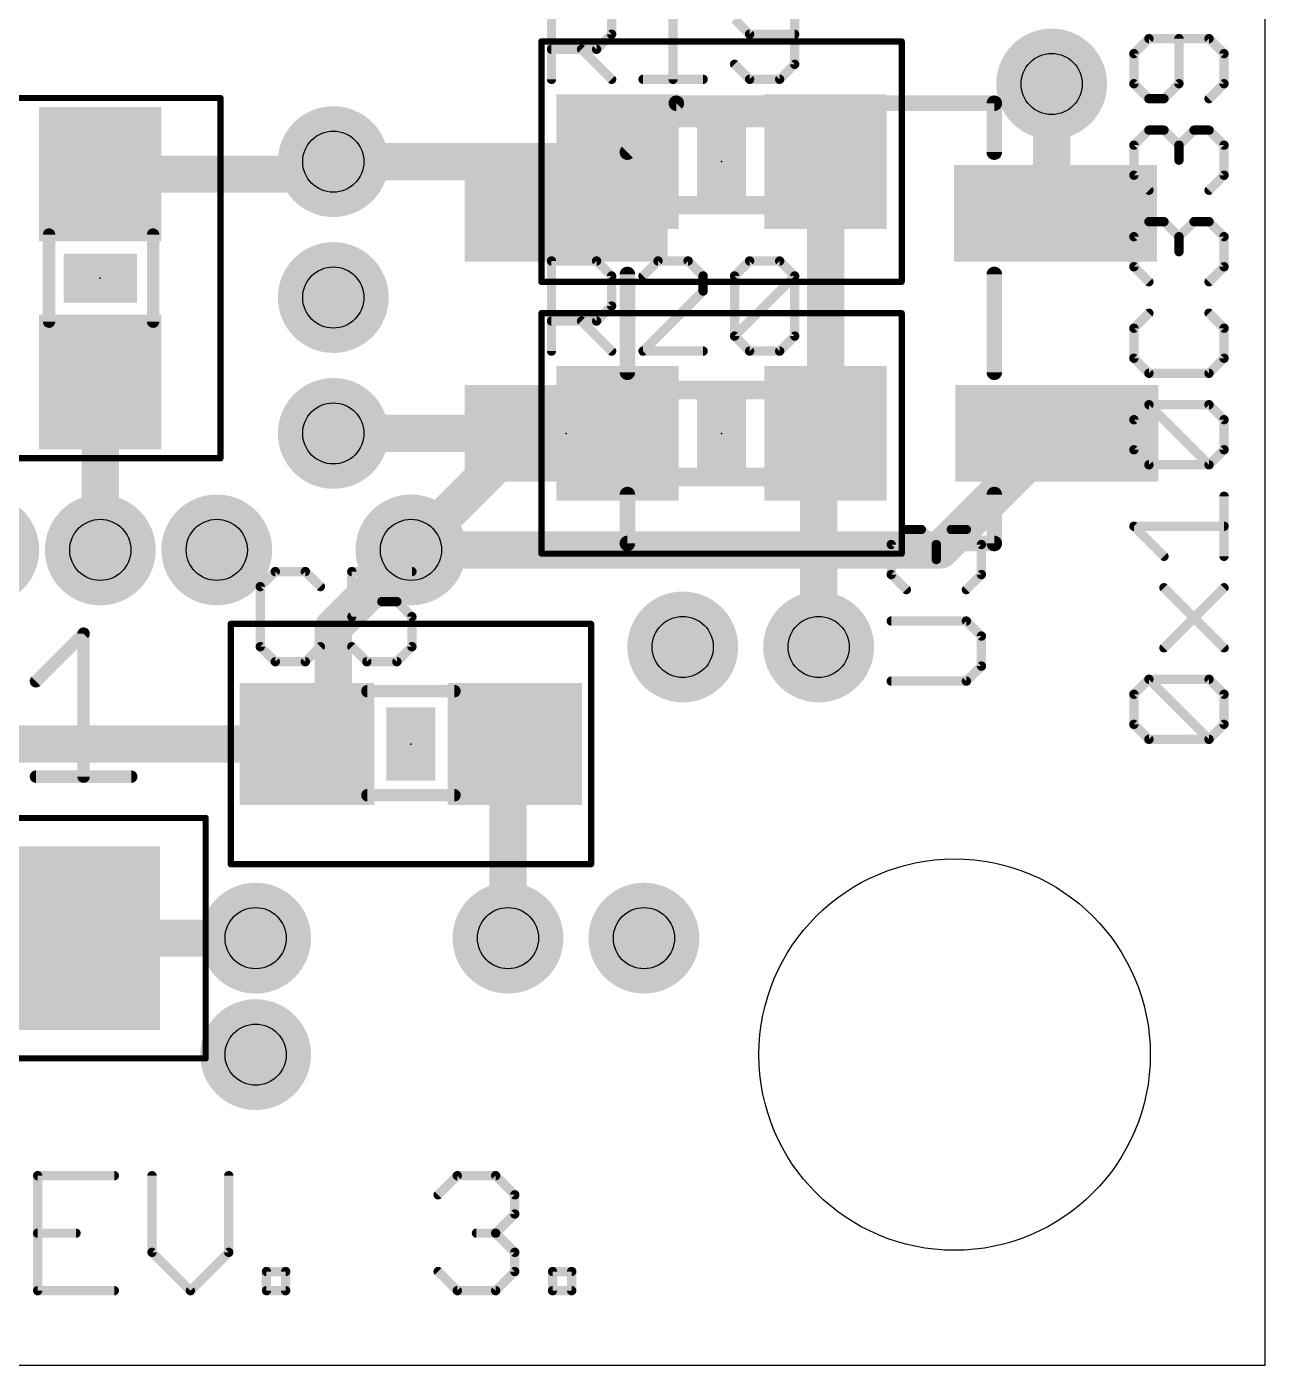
# Model space of a CAD drawing. Extents: x 0 to 1.31, y 0 to 0.85.
# Drawn here: x 0.9138 to 1.3125, y 0 to 0.4309 of the extents above; entities that cross this region are included whole.
import ezdxf

# ---------------------------------------------------------------- set-up
doc = ezdxf.new("R2010")
doc.units = 0
for name, color, linetype in [('1', 22, 'CONTINUOUS'), ('16', 175, 'CONTINUOUS'), ('18', 82, 'CONTINUOUS'), ('20', 7, 'CONTINUOUS'), ('21', 253, 'CONTINUOUS'), ('22', 253, 'CONTINUOUS'), ('23', 7, 'CONTINUOUS'), ('24', 7, 'CONTINUOUS'), ('25', 253, 'CONTINUOUS'), ('31', 253, 'CONTINUOUS'), ('32', 253, 'CONTINUOUS'), ('35', 253, 'CONTINUOUS'), ('39', 22, 'CONTINUOUS'), ('44', 253, 'CONTINUOUS'), ('51', 253, 'CONTINUOUS')]:
    doc.layers.add(name, color=color, linetype=linetype)

# ---------------------------------------------------------------- blocks, each defined once
blk = doc.blocks.new('RECT')
blk.add_solid([(-0.5, -0.5), (0.5, -0.5), (-0.5, 0.5), (0.5, 0.5)])
blk = doc.blocks.new('ROUNDV')
at = {"const_width": 0.5}
blk.add_lwpolyline([(0, -0.25, 1), (0, 0.25, 1), (0, -0.25)], format="xyb", dxfattribs=at)

msp = doc.modelspace()

# ---------------------------------------------------------------- linework, layer by layer
at = {"layer": '1', "const_width": 0.012}
for points in [[(1.0125, 0.3875), (1.008465, 0.383465)], [(1.104035, 0.3875), (1.0125, 0.3875)], [(1.170965, 0.3), (1.170965, 0.3875)], [(1.008465, 0.383465), (0.9375, 0.383465)], [(0.9375, 0.316535), (0.9375, 0.2625)], [(1.075, 0.3), (1.0375, 0.2625)], [(1.104035, 0.3), (1.075, 0.3)], [(1.170965, 0.3), (1.16875, 0.297785)], [(1.16875, 0.297785), (1.16875, 0.23125)], [(1.0125, 0.2375), (1.0375, 0.2625)], [(1.0125, 0.208465), (1.0125, 0.2375)], [(1.004035, 0.2), (1.0125, 0.208465)], [(1.004035, 0.2), (0.6, 0.2)], [(1.070965, 0.2), (1.06875, 0.197785)], [(1.06875, 0.197785), (1.06875, 0.1375)], [(0.931152, 0.1375), (0.9875, 0.1375)]]:
    msp.add_lwpolyline(points, dxfattribs=at)
at = {"layer": '1', "const_width": 0.006}
for points in [[(1.0125, 0.3905, 1), (1.0125, 0.3845)], [(1.014621, 0.385379, 1), (1.010379, 0.389621)], [(1.104035, 0.3845, 1), (1.104035, 0.3905)], [(1.173965, 0.3875, 1), (1.167965, 0.3875)], [(0.9375, 0.386465, 1), (0.9375, 0.380465)], [(1.006343, 0.385586, 1), (1.010586, 0.381343)], [(1.008465, 0.380465, 1), (1.008465, 0.386465)], [(0.9405, 0.316535, 1), (0.9345, 0.316535)], [(1.075, 0.303, 1), (1.075, 0.297)], [(1.077121, 0.297879, 1), (1.072879, 0.302121)], [(1.104035, 0.297, 1), (1.104035, 0.303)], [(1.173086, 0.297879, 1), (1.168843, 0.302121)], [(1.17175, 0.297785, 1), (1.16575, 0.297785)], [(1.166629, 0.299907, 1), (1.170871, 0.295664)], [(1.167965, 0.3, 1), (1.173965, 0.3)], [(1.035379, 0.264621, 1), (1.039621, 0.260379)], [(1.039621, 0.260379, 1), (1.035379, 0.264621)], [(0.9345, 0.2625, 1), (0.9405, 0.2625)], [(1.0155, 0.2375, 1), (1.0095, 0.2375)], [(1.010379, 0.239621, 1), (1.014621, 0.235379)], [(1.16575, 0.23125, 1), (1.17175, 0.23125)], [(1.0095, 0.208465, 1), (1.0155, 0.208465)], [(1.014621, 0.206343, 1), (1.010379, 0.210586)], [(1.001914, 0.202121, 1), (1.006157, 0.197879)], [(1.004035, 0.197, 1), (1.004035, 0.203)], [(1.07175, 0.197785, 1), (1.06575, 0.197785)], [(1.066629, 0.199907, 1), (1.070871, 0.195664)], [(1.073086, 0.197879, 1), (1.068843, 0.202121)], [(0.931152, 0.1405, 1), (0.931152, 0.1345)], [(0.9875, 0.1345, 1), (0.9875, 0.1405)], [(1.06575, 0.1375, 1), (1.07175, 0.1375)]]:
    msp.add_lwpolyline(points, format="xyb", dxfattribs=at)
at = {"layer": '16', "const_width": 0.012}
for points in [[(1.24375, 0.372096), (1.24375, 0.4125)], [(1.070866, 0.3875), (1.0125, 0.3875)], [(1.0875, 0.370866), (1.070866, 0.3875)], [(1.24498, 0.370866), (1.24375, 0.372096)], [(1.0875, 0.3), (1.0125, 0.3)], [(1.245374, 0.3), (1.207874, 0.2625)], [(1.207874, 0.2625), (1.0375, 0.2625)]]:
    msp.add_lwpolyline(points, dxfattribs=at)
at = {"layer": '16', "const_width": 0.006}
for points in [[(1.24675, 0.4125, 1), (1.24075, 0.4125)], [(1.0125, 0.3905, 1), (1.0125, 0.3845)], [(1.072987, 0.389621, 1), (1.068745, 0.385379)], [(1.070866, 0.3845, 1), (1.070866, 0.3905)], [(1.085379, 0.368745, 1), (1.089621, 0.372987)], [(1.245871, 0.374218, 1), (1.241629, 0.369975)], [(1.24075, 0.372096, 1), (1.24675, 0.372096)], [(1.242859, 0.368745, 1), (1.247102, 0.372987)], [(1.0125, 0.303, 1), (1.0125, 0.297)], [(1.0875, 0.297, 1), (1.0875, 0.303)], [(1.247495, 0.297879, 1), (1.243253, 0.302121)], [(1.0375, 0.2655, 1), (1.0375, 0.2595)], [(1.205753, 0.264621, 1), (1.209995, 0.260379)], [(1.207874, 0.2595, 1), (1.207874, 0.2655)]]:
    msp.add_lwpolyline(points, format="xyb", dxfattribs=at)
at = {"layer": '20'}
for p, q in [((1.3125, 0), (1.3125, 0.85)), ((0, 0), (1.3125, 0))]:
    msp.add_line(p, q, dxfattribs=at)
msp.add_circle((1.2125, 0.1), 0.062992, dxfattribs=at)
at = {"layer": '21', "const_width": 0.003}
for points in [[(1.275063, 0.427106), (1.270225, 0.422269)], [(1.294413, 0.427106), (1.275063, 0.427106)], [(1.284738, 0.412594), (1.284738, 0.427106)], [(1.29925, 0.422269), (1.294413, 0.427106)], [(1.270225, 0.422269), (1.270225, 0.412594)], [(1.29925, 0.412594), (1.29925, 0.422269)], [(1.270225, 0.412594), (1.275063, 0.407756)], [(1.2799, 0.407756), (1.284738, 0.412594)], [(1.294413, 0.407756), (1.29925, 0.412594)], [(1.275063, 0.407756), (1.2799, 0.407756)], [(1.270225, 0.392803), (1.275063, 0.397641)], [(1.275063, 0.397641), (1.2799, 0.397641)], [(1.2799, 0.397641), (1.284738, 0.392803)], [(1.284738, 0.392803), (1.289575, 0.397641)], [(1.289575, 0.397641), (1.294413, 0.397641)], [(1.294413, 0.397641), (1.29925, 0.392803)], [(1.270225, 0.383128), (1.270225, 0.392803)], [(1.284738, 0.392803), (1.284738, 0.387966)], [(1.29925, 0.392803), (1.29925, 0.383128)], [(1.275063, 0.378291), (1.270225, 0.383128)], [(1.29925, 0.383128), (1.294413, 0.378291)], [(1.270225, 0.363338), (1.275063, 0.368176)], [(1.275063, 0.368176), (1.2799, 0.368176)], [(1.2799, 0.368176), (1.284738, 0.363338)], [(1.284738, 0.363338), (1.289575, 0.368176)], [(1.289575, 0.368176), (1.294413, 0.368176)], [(1.294413, 0.368176), (1.29925, 0.363338)], [(1.270225, 0.353663), (1.270225, 0.363338)], [(1.284738, 0.363338), (1.284738, 0.358501)], [(1.29925, 0.363338), (1.29925, 0.353663)], [(1.275063, 0.348826), (1.270225, 0.353663)], [(1.29925, 0.353663), (1.294413, 0.348826)], [(1.275063, 0.338711), (1.270225, 0.333873)], [(1.29925, 0.333873), (1.294413, 0.338711)], [(1.270225, 0.333873), (1.270225, 0.324198)], [(1.29925, 0.324198), (1.29925, 0.333873)], [(1.270225, 0.324198), (1.275063, 0.319361)], [(1.294413, 0.319361), (1.29925, 0.324198)], [(1.275063, 0.319361), (1.294413, 0.319361)], [(1.270225, 0.304408), (1.275063, 0.309245)], [(1.275063, 0.309245), (1.294413, 0.309245)], [(1.294413, 0.289896), (1.275063, 0.309245)], [(1.294413, 0.309245), (1.29925, 0.304408)], [(1.270225, 0.294733), (1.270225, 0.304408)], [(1.29925, 0.304408), (1.29925, 0.294733)], [(1.275063, 0.289896), (1.270225, 0.294733)], [(1.29925, 0.294733), (1.294413, 0.289896)], [(1.294413, 0.289896), (1.275063, 0.289896)], [(1.29925, 0.26043), (1.29925, 0.27978)], [(1.2799, 0.26043), (1.270225, 0.270105)], [(1.270225, 0.270105), (1.29925, 0.270105)], [(1.2799, 0.230965), (1.29925, 0.250315)], [(1.29925, 0.230965), (1.2799, 0.250315)], [(1.270225, 0.216012), (1.275063, 0.22085)], [(1.275063, 0.22085), (1.294413, 0.22085)], [(1.294413, 0.2015), (1.275063, 0.22085)], [(1.294413, 0.22085), (1.29925, 0.216012)], [(1.270225, 0.206337), (1.270225, 0.216012)], [(1.29925, 0.216012), (1.29925, 0.206337)], [(1.275063, 0.2015), (1.270225, 0.206337)], [(1.29925, 0.206337), (1.294413, 0.2015)], [(1.294413, 0.2015), (1.275063, 0.2015)], [(0.94203, 0.061032), (0.917342, 0.061032)], [(0.917342, 0.061032), (0.917342, 0.024)], [(0.954174, 0.061032), (0.954174, 0.036344)], [(0.978861, 0.036344), (0.978861, 0.061032)], [(1.046252, 0.05486), (1.052424, 0.061032)], [(1.052424, 0.061032), (1.064768, 0.061032)], [(1.064768, 0.061032), (1.07094, 0.05486)], [(1.07094, 0.05486), (1.07094, 0.048688)], [(1.07094, 0.048688), (1.064768, 0.042516)], [(0.917342, 0.042516), (0.929686, 0.042516)], [(1.064768, 0.042516), (1.058596, 0.042516)], [(1.064768, 0.042516), (1.07094, 0.036344)], [(0.954174, 0.036344), (0.966517, 0.024)], [(0.966517, 0.024), (0.978861, 0.036344)], [(1.07094, 0.036344), (1.07094, 0.030172)], [(0.991005, 0.024), (0.991005, 0.030172)], [(0.991005, 0.030172), (0.997177, 0.030172)], [(0.997177, 0.030172), (0.997177, 0.024)], [(1.052424, 0.024), (1.046252, 0.030172)], [(1.07094, 0.030172), (1.064768, 0.024)], [(1.083084, 0.024), (1.083084, 0.030172)], [(1.083084, 0.030172), (1.089256, 0.030172)], [(1.089256, 0.030172), (1.089256, 0.024)], [(0.917342, 0.024), (0.94203, 0.024)], [(0.997177, 0.024), (0.991005, 0.024)], [(1.064768, 0.024), (1.052424, 0.024)], [(1.089256, 0.024), (1.083084, 0.024)]]:
    msp.add_lwpolyline(points, dxfattribs=at)
at = {"layer": '21', "const_width": 0.0015}
for points in [[(1.275063, 0.427856, 1), (1.275063, 0.426356)], [(1.275593, 0.426576, 1), (1.274532, 0.427636)], [(1.285488, 0.427106, 1), (1.283988, 0.427106)], [(1.294943, 0.427636, 1), (1.293882, 0.426576)], [(1.294413, 0.426356, 1), (1.294413, 0.427856)], [(1.270975, 0.422269, 1), (1.269475, 0.422269)], [(1.269695, 0.422799, 1), (1.270756, 0.421738)], [(1.3, 0.422269, 1), (1.2985, 0.422269)], [(1.29872, 0.421738, 1), (1.29978, 0.422799)], [(1.270756, 0.413124, 1), (1.269695, 0.412063)], [(1.285268, 0.412063, 1), (1.284207, 0.413124)], [(1.29978, 0.412063, 1), (1.29872, 0.413124)], [(1.269475, 0.412594, 1), (1.270975, 0.412594)], [(1.283988, 0.412594, 1), (1.285488, 0.412594)], [(1.2985, 0.412594, 1), (1.3, 0.412594)], [(1.275063, 0.408506, 1), (1.275063, 0.407006)], [(1.274532, 0.407226, 1), (1.275593, 0.408287)], [(1.27937, 0.408287, 1), (1.280431, 0.407226)], [(1.2799, 0.407006, 1), (1.2799, 0.408506)], [(1.293882, 0.408287, 1), (1.294943, 0.407226)], [(1.275063, 0.398391, 1), (1.275063, 0.396891)], [(1.275593, 0.397111, 1), (1.274532, 0.398171)], [(1.280431, 0.398171, 1), (1.27937, 0.397111)], [(1.2799, 0.396891, 1), (1.2799, 0.398391)], [(1.289575, 0.398391, 1), (1.289575, 0.396891)], [(1.290106, 0.397111, 1), (1.289045, 0.398171)], [(1.294943, 0.398171, 1), (1.293882, 0.397111)], [(1.294413, 0.396891, 1), (1.294413, 0.398391)], [(1.270975, 0.392803, 1), (1.269475, 0.392803)], [(1.269695, 0.393334, 1), (1.270756, 0.392273)], [(1.284207, 0.393334, 1), (1.285268, 0.392273)], [(1.285488, 0.392803, 1), (1.283988, 0.392803)], [(1.284207, 0.392273, 1), (1.285268, 0.393334)], [(1.3, 0.392803, 1), (1.2985, 0.392803)], [(1.29872, 0.392273, 1), (1.29978, 0.393334)], [(1.283988, 0.387966, 1), (1.285488, 0.387966)], [(1.270756, 0.383659, 1), (1.269695, 0.382598)], [(1.269475, 0.383128, 1), (1.270975, 0.383128)], [(1.2985, 0.383128, 1), (1.3, 0.383128)], [(1.29978, 0.382598, 1), (1.29872, 0.383659)], [(1.274532, 0.377761, 1), (1.275593, 0.378821)], [(1.293882, 0.378821, 1), (1.294943, 0.377761)], [(1.275063, 0.368926, 1), (1.275063, 0.367426)], [(1.275593, 0.367645, 1), (1.274532, 0.368706)], [(1.280431, 0.368706, 1), (1.27937, 0.367645)], [(1.2799, 0.367426, 1), (1.2799, 0.368926)], [(1.289575, 0.368926, 1), (1.289575, 0.367426)], [(1.290106, 0.367645, 1), (1.289045, 0.368706)], [(1.294943, 0.368706, 1), (1.293882, 0.367645)], [(1.294413, 0.367426, 1), (1.294413, 0.368926)], [(1.270975, 0.363338, 1), (1.269475, 0.363338)], [(1.269695, 0.363869, 1), (1.270756, 0.362808)], [(1.284207, 0.363869, 1), (1.285268, 0.362808)], [(1.285488, 0.363338, 1), (1.283988, 0.363338)], [(1.284207, 0.362808, 1), (1.285268, 0.363869)], [(1.3, 0.363338, 1), (1.2985, 0.363338)], [(1.29872, 0.362808, 1), (1.29978, 0.363869)], [(1.283988, 0.358501, 1), (1.285488, 0.358501)], [(1.270756, 0.354194, 1), (1.269695, 0.353133)], [(1.269475, 0.353663, 1), (1.270975, 0.353663)], [(1.2985, 0.353663, 1), (1.3, 0.353663)], [(1.29978, 0.353133, 1), (1.29872, 0.354194)], [(1.274532, 0.348296, 1), (1.275593, 0.349356)], [(1.293882, 0.349356, 1), (1.294943, 0.348296)], [(1.275593, 0.33818, 1), (1.274532, 0.339241)], [(1.294943, 0.339241, 1), (1.293882, 0.33818)], [(1.270975, 0.333873, 1), (1.269475, 0.333873)], [(1.269695, 0.334403, 1), (1.270756, 0.333343)], [(1.3, 0.333873, 1), (1.2985, 0.333873)], [(1.29872, 0.333343, 1), (1.29978, 0.334403)], [(1.269475, 0.324198, 1), (1.270975, 0.324198)], [(1.270756, 0.324728, 1), (1.269695, 0.323668)], [(1.2985, 0.324198, 1), (1.3, 0.324198)], [(1.29978, 0.323668, 1), (1.29872, 0.324728)], [(1.275063, 0.320111, 1), (1.275063, 0.318611)], [(1.274532, 0.31883, 1), (1.275593, 0.319891)], [(1.293882, 0.319891, 1), (1.294943, 0.31883)], [(1.294413, 0.318611, 1), (1.294413, 0.320111)], [(1.275593, 0.309776, 1), (1.274532, 0.308715)], [(1.275063, 0.309995, 1), (1.275063, 0.308495)], [(1.275593, 0.308715, 1), (1.274532, 0.309776)], [(1.294943, 0.309776, 1), (1.293882, 0.308715)], [(1.294413, 0.308495, 1), (1.294413, 0.309995)], [(1.270975, 0.304408, 1), (1.269475, 0.304408)], [(1.269695, 0.304938, 1), (1.270756, 0.303878)], [(1.3, 0.304408, 1), (1.2985, 0.304408)], [(1.29872, 0.303878, 1), (1.29978, 0.304938)], [(1.269475, 0.294733, 1), (1.270975, 0.294733)], [(1.270756, 0.295263, 1), (1.269695, 0.294203)], [(1.2985, 0.294733, 1), (1.3, 0.294733)], [(1.29978, 0.294203, 1), (1.29872, 0.295263)], [(1.275063, 0.290646, 1), (1.275063, 0.289146)], [(1.274532, 0.289365, 1), (1.275593, 0.290426)], [(1.293882, 0.290426, 1), (1.294943, 0.289365)], [(1.293882, 0.289365, 1), (1.294943, 0.290426)], [(1.294413, 0.289146, 1), (1.294413, 0.290646)], [(1.3, 0.27978, 1), (1.2985, 0.27978)], [(1.270756, 0.270636, 1), (1.269695, 0.269575)], [(1.270225, 0.270855, 1), (1.270225, 0.269355)], [(1.29925, 0.269355, 1), (1.29925, 0.270855)], [(1.27937, 0.2599, 1), (1.280431, 0.260961)], [(1.2985, 0.26043, 1), (1.3, 0.26043)], [(1.280431, 0.250845, 1), (1.27937, 0.249785)], [(1.29978, 0.249785, 1), (1.29872, 0.250845)], [(1.27937, 0.231496, 1), (1.280431, 0.230435)], [(1.29872, 0.230435, 1), (1.29978, 0.231496)], [(1.275593, 0.22138, 1), (1.274532, 0.220319)], [(1.275063, 0.2216, 1), (1.275063, 0.2201)], [(1.275593, 0.220319, 1), (1.274532, 0.22138)], [(1.294943, 0.22138, 1), (1.293882, 0.220319)], [(1.294413, 0.2201, 1), (1.294413, 0.2216)], [(1.270975, 0.216012, 1), (1.269475, 0.216012)], [(1.269695, 0.216543, 1), (1.270756, 0.215482)], [(1.3, 0.216012, 1), (1.2985, 0.216012)], [(1.29872, 0.215482, 1), (1.29978, 0.216543)], [(1.270756, 0.206868, 1), (1.269695, 0.205807)], [(1.269475, 0.206337, 1), (1.270975, 0.206337)], [(1.2985, 0.206337, 1), (1.3, 0.206337)], [(1.29978, 0.205807, 1), (1.29872, 0.206868)], [(1.275063, 0.20225, 1), (1.275063, 0.20075)], [(1.274532, 0.20097, 1), (1.275593, 0.20203)], [(1.293882, 0.20203, 1), (1.294943, 0.20097)], [(1.293882, 0.20097, 1), (1.294943, 0.20203)], [(1.294413, 0.20075, 1), (1.294413, 0.20225)], [(0.917342, 0.061782, 1), (0.917342, 0.060282)], [(0.918092, 0.061032, 1), (0.916592, 0.061032)], [(0.94203, 0.060282, 1), (0.94203, 0.061782)], [(0.954924, 0.061032, 1), (0.953424, 0.061032)], [(0.979611, 0.061032, 1), (0.978111, 0.061032)], [(1.052424, 0.061782, 1), (1.052424, 0.060282)], [(1.052954, 0.060501, 1), (1.051894, 0.061562)], [(1.065298, 0.061562, 1), (1.064238, 0.060501)], [(1.064768, 0.060282, 1), (1.064768, 0.061782)], [(1.045722, 0.05539, 1), (1.046783, 0.054329)], [(1.07169, 0.05486, 1), (1.07019, 0.05486)], [(1.07041, 0.054329, 1), (1.07147, 0.05539)], [(1.07019, 0.048688, 1), (1.07169, 0.048688)], [(1.07147, 0.048157, 1), (1.07041, 0.049218)], [(0.917342, 0.043266, 1), (0.917342, 0.041766)], [(0.929686, 0.041766, 1), (0.929686, 0.043266)], [(1.058596, 0.043266, 1), (1.058596, 0.041766)], [(1.065298, 0.043046, 1), (1.064238, 0.041985)], [(1.064238, 0.043046, 1), (1.065298, 0.041985)], [(1.064768, 0.041766, 1), (1.064768, 0.043266)], [(0.954704, 0.036874, 1), (0.953643, 0.035814)], [(0.953424, 0.036344, 1), (0.954924, 0.036344)], [(0.978111, 0.036344, 1), (0.979611, 0.036344)], [(0.979392, 0.035814, 1), (0.978331, 0.036874)], [(1.07169, 0.036344, 1), (1.07019, 0.036344)], [(1.07041, 0.035814, 1), (1.07147, 0.036874)], [(0.991755, 0.030172, 1), (0.990255, 0.030172)], [(0.991005, 0.030922, 1), (0.991005, 0.029422)], [(0.997927, 0.030172, 1), (0.996427, 0.030172)], [(0.997177, 0.029422, 1), (0.997177, 0.030922)], [(1.046783, 0.030702, 1), (1.045722, 0.029642)], [(1.07019, 0.030172, 1), (1.07169, 0.030172)], [(1.07147, 0.029642, 1), (1.07041, 0.030702)], [(1.083834, 0.030172, 1), (1.082334, 0.030172)], [(1.083084, 0.030922, 1), (1.083084, 0.029422)], [(1.090006, 0.030172, 1), (1.088506, 0.030172)], [(1.089256, 0.029422, 1), (1.089256, 0.030922)], [(0.917342, 0.02475, 1), (0.917342, 0.02325)], [(0.916592, 0.024, 1), (0.918092, 0.024)], [(0.94203, 0.02325, 1), (0.94203, 0.02475)], [(0.965987, 0.02453, 1), (0.967048, 0.02347)], [(0.965987, 0.02347, 1), (0.967048, 0.02453)], [(0.991005, 0.02475, 1), (0.991005, 0.02325)], [(0.990255, 0.024, 1), (0.991755, 0.024)], [(0.996427, 0.024, 1), (0.997927, 0.024)], [(0.997177, 0.02325, 1), (0.997177, 0.02475)], [(1.052424, 0.02475, 1), (1.052424, 0.02325)], [(1.051894, 0.02347, 1), (1.052954, 0.02453)], [(1.064238, 0.02453, 1), (1.065298, 0.02347)], [(1.064768, 0.02325, 1), (1.064768, 0.02475)], [(1.083084, 0.02475, 1), (1.083084, 0.02325)], [(1.082334, 0.024, 1), (1.083834, 0.024)], [(1.088506, 0.024, 1), (1.090006, 0.024)], [(1.089256, 0.02325, 1), (1.089256, 0.02475)]]:
    msp.add_lwpolyline(points, format="xyb", dxfattribs=at)
at = {"layer": '22', "const_width": 0.005}
for points in [[(1.122933, 0.406299), (1.107185, 0.390551)], [(1.225295, 0.406299), (1.122933, 0.406299)], [(1.225295, 0.390551), (1.225295, 0.406299)], [(1.107185, 0.351181), (1.107185, 0.319685)], [(1.225295, 0.319685), (1.225295, 0.351181)], [(1.107185, 0.280315), (1.107185, 0.264567)], [(1.225295, 0.264567), (1.225295, 0.280315)], [(1.107185, 0.264567), (1.225295, 0.264567)]]:
    msp.add_lwpolyline(points, dxfattribs=at)
at = {"layer": '22', "const_width": 0.0025}
for points in [[(1.122933, 0.407549, 1), (1.122933, 0.405049)], [(1.123817, 0.405415, 1), (1.122049, 0.407183)], [(1.226545, 0.406299, 1), (1.224045, 0.406299)], [(1.225295, 0.405049, 1), (1.225295, 0.407549)], [(1.106301, 0.391435, 1), (1.108069, 0.389667)], [(1.224045, 0.390551, 1), (1.226545, 0.390551)], [(1.108435, 0.351181, 1), (1.105935, 0.351181)], [(1.226545, 0.351181, 1), (1.224045, 0.351181)], [(1.105935, 0.319685, 1), (1.108435, 0.319685)], [(1.224045, 0.319685, 1), (1.226545, 0.319685)], [(1.108435, 0.280315, 1), (1.105935, 0.280315)], [(1.226545, 0.280315, 1), (1.224045, 0.280315)], [(1.107185, 0.265817, 1), (1.107185, 0.263317)], [(1.105935, 0.264567, 1), (1.108435, 0.264567)], [(1.224045, 0.264567, 1), (1.226545, 0.264567)], [(1.225295, 0.263317, 1), (1.225295, 0.265817)]]:
    msp.add_lwpolyline(points, format="xyb", dxfattribs=at)
at = {"layer": '23'}
for p in [(1.1375, 0.3875), (0.9375, 0.35), (1.1375, 0.3), (1.0375, 0.2)]:
    msp.add_point(p, dxfattribs=at)
at = {"layer": '24'}
msp.add_point((1.0875, 0.3), dxfattribs=at)
at = {"layer": '25'}
for points, const_width in [([(1.08275, 0.414), (1.08275, 0.443025)], 0.003), ([(1.12189, 0.443025), (1.12189, 0.414)], 0.003), ([(1.1021, 0.438187), (1.1021, 0.428512)], 0.003), ([(1.16103, 0.418837), (1.16103, 0.438187)], 0.003), ([(1.14168, 0.43335), (1.146518, 0.428512)], 0.003), ([(1.1021, 0.428512), (1.097262, 0.423675)], 0.003), ([(1.146518, 0.428512), (1.16103, 0.428512)], 0.003), ([(1.097262, 0.423675), (1.08275, 0.423675)], 0.003), ([(1.092425, 0.423675), (1.1021, 0.414)], 0.003), ([(1.14168, 0.418837), (1.146518, 0.414)], 0.003), ([(1.156193, 0.414), (1.16103, 0.418837)], 0.003), ([(1.112215, 0.414), (1.131565, 0.414)], 0.003), ([(1.146518, 0.414), (1.156193, 0.414)], 0.003), ([(1.08275, 0.3265), (1.08275, 0.355525)], 0.003), ([(1.08275, 0.355525), (1.097262, 0.355525)], 0.003), ([(1.097262, 0.355525), (1.1021, 0.350687)], 0.003), ([(1.117053, 0.355525), (1.112215, 0.350687)], 0.003), ([(1.126727, 0.355525), (1.117053, 0.355525)], 0.003), ([(1.131565, 0.350687), (1.126727, 0.355525)], 0.003), ([(1.14168, 0.350687), (1.146518, 0.355525)], 0.003), ([(1.146518, 0.355525), (1.156193, 0.355525)], 0.003), ([(1.156193, 0.355525), (1.16103, 0.350687)], 0.003), ([(1.1021, 0.350687), (1.1021, 0.341012)], 0.003), ([(1.131565, 0.34585), (1.131565, 0.350687)], 0.003), ([(1.14168, 0.331337), (1.14168, 0.350687)], 0.003), ([(1.14168, 0.331337), (1.16103, 0.350687)], 0.003), ([(1.16103, 0.350687), (1.16103, 0.331337)], 0.003), ([(1.112215, 0.3265), (1.131565, 0.34585)], 0.003), ([(1.1021, 0.341012), (1.097262, 0.336175)], 0.003), ([(1.097262, 0.336175), (1.08275, 0.336175)], 0.003), ([(1.092425, 0.336175), (1.1021, 0.3265)], 0.003), ([(1.146518, 0.3265), (1.14168, 0.331337)], 0.003), ([(1.16103, 0.331337), (1.156193, 0.3265)], 0.003), ([(1.131565, 0.3265), (1.112215, 0.3265)], 0.003), ([(1.156193, 0.3265), (1.146518, 0.3265)], 0.003), ([(1.192113, 0.264227), (1.196951, 0.269065)], 0.003), ([(1.196951, 0.269065), (1.201788, 0.269065)], 0.003), ([(1.201788, 0.269065), (1.206625, 0.264227)], 0.003), ([(1.206625, 0.264227), (1.211463, 0.269065)], 0.003), ([(1.211463, 0.269065), (1.2163, 0.269065)], 0.003), ([(1.2163, 0.269065), (1.221138, 0.264227)], 0.003), ([(1.192113, 0.254553), (1.192113, 0.264227)], 0.003), ([(1.206625, 0.264227), (1.206625, 0.25939)], 0.003), ([(1.221138, 0.264227), (1.221138, 0.254553)], 0.003), ([(0.993837, 0.255525), (0.989, 0.250687)], 0.003), ([(1.003512, 0.255525), (0.993837, 0.255525)], 0.003), ([(1.00835, 0.250687), (1.003512, 0.255525)], 0.003), ([(1.037815, 0.255525), (1.018465, 0.255525)], 0.003), ([(1.018465, 0.255525), (1.018465, 0.241012)], 0.003), ([(1.196951, 0.249715), (1.192113, 0.254553)], 0.003), ([(1.221138, 0.254553), (1.2163, 0.249715)], 0.003), ([(0.989, 0.250687), (0.989, 0.231337)], 0.003), ([(1.018465, 0.241012), (1.02814, 0.24585)], 0.003), ([(1.02814, 0.24585), (1.032977, 0.24585)], 0.003), ([(1.032977, 0.24585), (1.037815, 0.241012)], 0.003), ([(1.037815, 0.241012), (1.037815, 0.231337)], 0.003), ([(0.916789, 0.220193), (0.932136, 0.235539)], 0.004), ([(0.932136, 0.235539), (0.932136, 0.1895)], 0.004), ([(1.2163, 0.2396), (1.192113, 0.2396)], 0.003), ([(1.221138, 0.234762), (1.2163, 0.2396)], 0.003), ([(0.989, 0.231337), (0.993837, 0.2265)], 0.003), ([(1.003512, 0.2265), (1.00835, 0.231337)], 0.003), ([(1.023303, 0.2265), (1.018465, 0.231337)], 0.003), ([(1.037815, 0.231337), (1.032977, 0.2265)], 0.003), ([(1.221138, 0.225087), (1.221138, 0.234762)], 0.003), ([(0.993837, 0.2265), (1.003512, 0.2265)], 0.003), ([(1.032977, 0.2265), (1.023303, 0.2265)], 0.003), ([(1.2163, 0.22025), (1.221138, 0.225087)], 0.003), ([(1.192113, 0.22025), (1.2163, 0.22025)], 0.003), ([(0.916789, 0.1895), (0.947482, 0.1895)], 0.004)]:
    msp.add_lwpolyline(points, dxfattribs=dict(at, const_width=const_width))
for points, const_width in [([(1.10135, 0.428512, 1), (1.10285, 0.428512)], 0.0015), ([(1.10263, 0.427982, 1), (1.101569, 0.429043)], 0.0015), ([(1.146518, 0.429262, 1), (1.146518, 0.427762)], 0.0015), ([(1.145987, 0.427982, 1), (1.147048, 0.429043)], 0.0015), ([(1.16103, 0.427762, 1), (1.16103, 0.429262)], 0.0015), ([(1.08275, 0.424425, 1), (1.08275, 0.422925)], 0.0015), ([(1.092955, 0.424205, 1), (1.091895, 0.423144)], 0.0015), ([(1.096732, 0.424205, 1), (1.097793, 0.423144)], 0.0015), ([(1.097262, 0.422925, 1), (1.097262, 0.424425)], 0.0015), ([(1.142211, 0.419368, 1), (1.14115, 0.418307)], 0.0015), ([(1.16028, 0.418837, 1), (1.16178, 0.418837)], 0.0015), ([(1.16156, 0.418307, 1), (1.1605, 0.419368)], 0.0015), ([(1.082, 0.414, 1), (1.0835, 0.414)], 0.0015), ([(1.101569, 0.41347, 1), (1.10263, 0.41453)], 0.0015), ([(1.112215, 0.41475, 1), (1.112215, 0.41325)], 0.0015), ([(1.12114, 0.414, 1), (1.12264, 0.414)], 0.0015), ([(1.131565, 0.41325, 1), (1.131565, 0.41475)], 0.0015), ([(1.146518, 0.41475, 1), (1.146518, 0.41325)], 0.0015), ([(1.145987, 0.41347, 1), (1.147048, 0.41453)], 0.0015), ([(1.155662, 0.41453, 1), (1.156723, 0.41347)], 0.0015), ([(1.156193, 0.41325, 1), (1.156193, 0.41475)], 0.0015), ([(1.0835, 0.355525, 1), (1.082, 0.355525)], 0.0015), ([(1.08275, 0.356275, 1), (1.08275, 0.354775)], 0.0015), ([(1.097793, 0.356055, 1), (1.096732, 0.354994)], 0.0015), ([(1.097262, 0.354775, 1), (1.097262, 0.356275)], 0.0015), ([(1.117053, 0.356275, 1), (1.117053, 0.354775)], 0.0015), ([(1.117583, 0.354994, 1), (1.116522, 0.356055)], 0.0015), ([(1.127258, 0.356055, 1), (1.126197, 0.354994)], 0.0015), ([(1.126727, 0.354775, 1), (1.126727, 0.356275)], 0.0015), ([(1.146518, 0.356275, 1), (1.146518, 0.354775)], 0.0015), ([(1.147048, 0.354994, 1), (1.145987, 0.356055)], 0.0015), ([(1.156723, 0.356055, 1), (1.155662, 0.354994)], 0.0015), ([(1.156193, 0.354775, 1), (1.156193, 0.356275)], 0.0015), ([(1.10285, 0.350687, 1), (1.10135, 0.350687)], 0.0015), ([(1.101569, 0.350157, 1), (1.10263, 0.351218)], 0.0015), ([(1.111685, 0.351218, 1), (1.112746, 0.350157)], 0.0015), ([(1.132315, 0.350687, 1), (1.130815, 0.350687)], 0.0015), ([(1.131035, 0.350157, 1), (1.132095, 0.351218)], 0.0015), ([(1.14243, 0.350687, 1), (1.14093, 0.350687)], 0.0015), ([(1.14115, 0.351218, 1), (1.142211, 0.350157)], 0.0015), ([(1.16178, 0.350687, 1), (1.16028, 0.350687)], 0.0015), ([(1.16156, 0.350157, 1), (1.1605, 0.351218)], 0.0015), ([(1.1605, 0.350157, 1), (1.16156, 0.351218)], 0.0015), ([(1.130815, 0.34585, 1), (1.132315, 0.34585)], 0.0015), ([(1.132095, 0.345319, 1), (1.131035, 0.34638)], 0.0015), ([(1.10135, 0.341012, 1), (1.10285, 0.341012)], 0.0015), ([(1.10263, 0.340482, 1), (1.101569, 0.341543)], 0.0015), ([(1.08275, 0.336925, 1), (1.08275, 0.335425)], 0.0015), ([(1.092955, 0.336705, 1), (1.091895, 0.335644)], 0.0015), ([(1.096732, 0.336705, 1), (1.097793, 0.335644)], 0.0015), ([(1.097262, 0.335425, 1), (1.097262, 0.336925)], 0.0015), ([(1.142211, 0.331868, 1), (1.14115, 0.330807)], 0.0015), ([(1.14115, 0.331868, 1), (1.142211, 0.330807)], 0.0015), ([(1.14093, 0.331337, 1), (1.14243, 0.331337)], 0.0015), ([(1.16028, 0.331337, 1), (1.16178, 0.331337)], 0.0015), ([(1.16156, 0.330807, 1), (1.1605, 0.331868)], 0.0015), ([(1.101569, 0.32597, 1), (1.10263, 0.32703)], 0.0015), ([(1.112215, 0.32725, 1), (1.112215, 0.32575)], 0.0015), ([(1.111685, 0.32703, 1), (1.112746, 0.32597)], 0.0015), ([(1.131565, 0.32575, 1), (1.131565, 0.32725)], 0.0015), ([(1.146518, 0.32725, 1), (1.146518, 0.32575)], 0.0015), ([(1.145987, 0.32597, 1), (1.147048, 0.32703)], 0.0015), ([(1.155662, 0.32703, 1), (1.156723, 0.32597)], 0.0015), ([(1.156193, 0.32575, 1), (1.156193, 0.32725)], 0.0015), ([(1.082, 0.3265, 1), (1.0835, 0.3265)], 0.0015), ([(1.196951, 0.269815, 1), (1.196951, 0.268315)], 0.0015), ([(1.197481, 0.268535, 1), (1.19642, 0.269595)], 0.0015), ([(1.202318, 0.269595, 1), (1.201258, 0.268535)], 0.0015), ([(1.201788, 0.268315, 1), (1.201788, 0.269815)], 0.0015), ([(1.211463, 0.269815, 1), (1.211463, 0.268315)], 0.0015), ([(1.211993, 0.268535, 1), (1.210933, 0.269595)], 0.0015), ([(1.216831, 0.269595, 1), (1.21577, 0.268535)], 0.0015), ([(1.2163, 0.268315, 1), (1.2163, 0.269815)], 0.0015), ([(1.192863, 0.264227, 1), (1.191363, 0.264227)], 0.0015), ([(1.191583, 0.264758, 1), (1.192643, 0.263697)], 0.0015), ([(1.207375, 0.264227, 1), (1.205875, 0.264227)], 0.0015), ([(1.206095, 0.264758, 1), (1.207156, 0.263697)], 0.0015), ([(1.206095, 0.263697, 1), (1.207156, 0.264758)], 0.0015), ([(1.221888, 0.264227, 1), (1.220388, 0.264227)], 0.0015), ([(1.220607, 0.263697, 1), (1.221668, 0.264758)], 0.0015), ([(1.205875, 0.25939, 1), (1.207375, 0.25939)], 0.0015), ([(0.993837, 0.256275, 1), (0.993837, 0.254775)], 0.0015), ([(0.994368, 0.254994, 1), (0.993307, 0.256055)], 0.0015), ([(1.004043, 0.256055, 1), (1.002982, 0.254994)], 0.0015), ([(1.003512, 0.254775, 1), (1.003512, 0.256275)], 0.0015), ([(1.018465, 0.256275, 1), (1.018465, 0.254775)], 0.0015), ([(1.019215, 0.255525, 1), (1.017715, 0.255525)], 0.0015), ([(1.037815, 0.254775, 1), (1.037815, 0.256275)], 0.0015), ([(1.192643, 0.255083, 1), (1.191583, 0.254022)], 0.0015), ([(1.191363, 0.254553, 1), (1.192863, 0.254553)], 0.0015), ([(1.220388, 0.254553, 1), (1.221888, 0.254553)], 0.0015), ([(1.221668, 0.254022, 1), (1.220607, 0.255083)], 0.0015), ([(0.98975, 0.250687, 1), (0.98825, 0.250687)], 0.0015), ([(0.98847, 0.251218, 1), (0.98953, 0.250157)], 0.0015), ([(1.007819, 0.250157, 1), (1.00888, 0.251218)], 0.0015), ([(1.19642, 0.249185, 1), (1.197481, 0.250246)], 0.0015), ([(1.21577, 0.250246, 1), (1.216831, 0.249185)], 0.0015), ([(1.02814, 0.2466, 1), (1.02814, 0.2451)], 0.0015), ([(1.028475, 0.245179, 1), (1.027805, 0.246521)], 0.0015), ([(1.033508, 0.24638, 1), (1.032447, 0.245319)], 0.0015), ([(1.032977, 0.2451, 1), (1.032977, 0.2466)], 0.0015), ([(1.01813, 0.241683, 1), (1.018801, 0.240341)], 0.0015), ([(1.017715, 0.241012, 1), (1.019215, 0.241012)], 0.0015), ([(1.038565, 0.241012, 1), (1.037065, 0.241012)], 0.0015), ([(1.037285, 0.240482, 1), (1.038345, 0.241543)], 0.0015), ([(0.933136, 0.235539, 1), (0.931136, 0.235539)], 0.002), ([(0.932843, 0.234832, 1), (0.931428, 0.236246)], 0.002), ([(1.192113, 0.24035, 1), (1.192113, 0.23885)], 0.0015), ([(1.216831, 0.24013, 1), (1.21577, 0.239069)], 0.0015), ([(1.2163, 0.23885, 1), (1.2163, 0.24035)], 0.0015), ([(0.98953, 0.231868, 1), (0.98847, 0.230807)], 0.0015), ([(1.00888, 0.230807, 1), (1.007819, 0.231868)], 0.0015), ([(1.018996, 0.231868, 1), (1.017935, 0.230807)], 0.0015), ([(1.038345, 0.230807, 1), (1.037285, 0.231868)], 0.0015), ([(1.221888, 0.234762, 1), (1.220388, 0.234762)], 0.0015), ([(1.220607, 0.234232, 1), (1.221668, 0.235293)], 0.0015), ([(0.98825, 0.231337, 1), (0.98975, 0.231337)], 0.0015), ([(1.037065, 0.231337, 1), (1.038565, 0.231337)], 0.0015), ([(0.993837, 0.22725, 1), (0.993837, 0.22575)], 0.0015), ([(0.993307, 0.22597, 1), (0.994368, 0.22703)], 0.0015), ([(1.002982, 0.22703, 1), (1.004043, 0.22597)], 0.0015), ([(1.003512, 0.22575, 1), (1.003512, 0.22725)], 0.0015), ([(1.023303, 0.22725, 1), (1.023303, 0.22575)], 0.0015), ([(1.022772, 0.22597, 1), (1.023833, 0.22703)], 0.0015), ([(1.032447, 0.22703, 1), (1.033508, 0.22597)], 0.0015), ([(1.032977, 0.22575, 1), (1.032977, 0.22725)], 0.0015), ([(1.220388, 0.225087, 1), (1.221888, 0.225087)], 0.0015), ([(1.221668, 0.224557, 1), (1.220607, 0.225618)], 0.0015), ([(0.916082, 0.2209, 1), (0.917496, 0.219486)], 0.002), ([(1.192113, 0.221, 1), (1.192113, 0.2195)], 0.0015), ([(1.21577, 0.22078, 1), (1.216831, 0.21972)], 0.0015), ([(1.2163, 0.2195, 1), (1.2163, 0.221)], 0.0015), ([(0.916789, 0.1905, 1), (0.916789, 0.1885)], 0.002), ([(0.931136, 0.1895, 1), (0.933136, 0.1895)], 0.002), ([(0.947482, 0.1885, 1), (0.947482, 0.1905)], 0.002)]:
    msp.add_lwpolyline(points, format="xyb", dxfattribs=dict(at, const_width=const_width))
at = {"layer": '39', "const_width": 0.002}
for points in [[(1.079508, 0.426201), (1.195492, 0.426201)], [(1.079508, 0.348799), (1.079508, 0.426201)], [(1.195492, 0.426201), (1.195492, 0.348799)], [(0.898799, 0.407992), (0.976201, 0.407992)], [(0.976201, 0.407992), (0.976201, 0.292008)], [(1.195492, 0.348799), (1.079508, 0.348799)], [(1.079508, 0.338701), (1.195492, 0.338701)], [(1.079508, 0.261299), (1.079508, 0.338701)], [(1.195492, 0.338701), (1.195492, 0.261299)], [(0.976201, 0.292008), (0.898799, 0.292008)], [(1.195492, 0.261299), (1.079508, 0.261299)], [(0.979508, 0.238701), (1.095492, 0.238701)], [(0.979508, 0.161299), (0.979508, 0.238701)], [(1.095492, 0.238701), (1.095492, 0.161299)], [(0.816073, 0.176201), (0.971427, 0.176201)], [(0.971427, 0.176201), (0.971427, 0.098799)], [(1.095492, 0.161299), (0.979508, 0.161299)], [(0.971427, 0.098799), (0.816073, 0.098799)]]:
    msp.add_lwpolyline(points, dxfattribs=at)
at = {"layer": '39', "const_width": 0.001}
for points in [[(1.079508, 0.426701, 1), (1.079508, 0.425701)], [(1.080008, 0.426201, 1), (1.079008, 0.426201)], [(1.195992, 0.426201, 1), (1.194992, 0.426201)], [(1.195492, 0.425701, 1), (1.195492, 0.426701)], [(0.976701, 0.407992, 1), (0.975701, 0.407992)], [(0.976201, 0.407492, 1), (0.976201, 0.408492)], [(1.079508, 0.349299, 1), (1.079508, 0.348299)], [(1.079008, 0.348799, 1), (1.080008, 0.348799)], [(1.194992, 0.348799, 1), (1.195992, 0.348799)], [(1.195492, 0.348299, 1), (1.195492, 0.349299)], [(1.079508, 0.339201, 1), (1.079508, 0.338201)], [(1.080008, 0.338701, 1), (1.079008, 0.338701)], [(1.195992, 0.338701, 1), (1.194992, 0.338701)], [(1.195492, 0.338201, 1), (1.195492, 0.339201)], [(0.975701, 0.292008, 1), (0.976701, 0.292008)], [(0.976201, 0.291508, 1), (0.976201, 0.292508)], [(1.079508, 0.261799, 1), (1.079508, 0.260799)], [(1.079008, 0.261299, 1), (1.080008, 0.261299)], [(1.194992, 0.261299, 1), (1.195992, 0.261299)], [(1.195492, 0.260799, 1), (1.195492, 0.261799)], [(0.979508, 0.239201, 1), (0.979508, 0.238201)], [(0.980008, 0.238701, 1), (0.979008, 0.238701)], [(1.095992, 0.238701, 1), (1.094992, 0.238701)], [(1.095492, 0.238201, 1), (1.095492, 0.239201)], [(0.971927, 0.176201, 1), (0.970927, 0.176201)], [(0.971427, 0.175701, 1), (0.971427, 0.176701)], [(0.979508, 0.161799, 1), (0.979508, 0.160799)], [(0.979008, 0.161299, 1), (0.980008, 0.161299)], [(1.094992, 0.161299, 1), (1.095992, 0.161299)], [(1.095492, 0.160799, 1), (1.095492, 0.161799)], [(0.970927, 0.098799, 1), (0.971927, 0.098799)], [(0.971427, 0.098299, 1), (0.971427, 0.099299)]]:
    msp.add_lwpolyline(points, format="xyb", dxfattribs=at)
at = {"layer": '44'}
for centre in [(1.24375, 0.4125), (1.0125, 0.3875), (1.0125, 0.34375), (1.0125, 0.3), (0.9375, 0.2625), (0.975, 0.2625), (1.0375, 0.2625), (1.125, 0.23125), (1.16875, 0.23125), (0.9875, 0.1375), (1.06875, 0.1375), (1.1125, 0.1375), (0.9875, 0.1)]:
    msp.add_circle(centre, 0.009843, dxfattribs=at)
at = {"layer": '51'}
for points, const_width in [([(1.154508, 0.401516), (1.120492, 0.401516)], 0.006), ([(1.120492, 0.373484), (1.154508, 0.373484)], 0.006), ([(0.921004, 0.364016), (0.921004, 0.335984)], 0.004), ([(0.954508, 0.364016), (0.954508, 0.335984)], 0.004), ([(1.154508, 0.314016), (1.120492, 0.314016)], 0.006), ([(1.120492, 0.285984), (1.154508, 0.285984)], 0.006), ([(1.023484, 0.217008), (1.051516, 0.217008)], 0.004), ([(1.023484, 0.183504), (1.051516, 0.183504)], 0.004)]:
    msp.add_lwpolyline(points, dxfattribs=dict(at, const_width=const_width))
for points, const_width in [([(1.120492, 0.403016, 1), (1.120492, 0.400016)], 0.003), ([(1.154508, 0.400016, 1), (1.154508, 0.403016)], 0.003), ([(1.120492, 0.374984, 1), (1.120492, 0.371984)], 0.003), ([(1.154508, 0.371984, 1), (1.154508, 0.374984)], 0.003), ([(0.922004, 0.364016, 1), (0.920004, 0.364016)], 0.002), ([(0.955508, 0.364016, 1), (0.953508, 0.364016)], 0.002), ([(0.920004, 0.335984, 1), (0.922004, 0.335984)], 0.002), ([(0.953508, 0.335984, 1), (0.955508, 0.335984)], 0.002), ([(1.120492, 0.315516, 1), (1.120492, 0.312516)], 0.003), ([(1.154508, 0.312516, 1), (1.154508, 0.315516)], 0.003), ([(1.120492, 0.287484, 1), (1.120492, 0.284484)], 0.003), ([(1.154508, 0.284484, 1), (1.154508, 0.287484)], 0.003), ([(1.023484, 0.218008, 1), (1.023484, 0.216008)], 0.002), ([(1.051516, 0.216008, 1), (1.051516, 0.218008)], 0.002), ([(1.023484, 0.184504, 1), (1.023484, 0.182504)], 0.002), ([(1.051516, 0.182504, 1), (1.051516, 0.184504)], 0.002)]:
    msp.add_lwpolyline(points, format="xyb", dxfattribs=dict(at, const_width=const_width))

# ---------------------------------------------------------------- block references
at = {"layer": '1', "xscale": 0.043307, "yscale": 0.03937, "rotation": 270}
for p in [(0.9375, 0.383465), (0.9375, 0.316535)]:
    msp.add_blockref('RECT', p, dxfattribs=at)
at = {"layer": '1'}
for p, xscale, yscale in [((1.104035, 0.3875), 0.03937, 0.043307), ((1.170965, 0.3875), 0.03937, 0.043307), ((1.104035, 0.3), 0.03937, 0.043307), ((1.170965, 0.3), 0.03937, 0.043307), ((1.004035, 0.2), 0.043307, 0.03937), ((1.070965, 0.2), 0.043307, 0.03937), ((0.931152, 0.1375), 0.051181, 0.059055)]:
    msp.add_blockref('RECT', p, dxfattribs=dict(at, xscale=xscale, yscale=yscale))
at = {"layer": '16', "xscale": 0.065354, "yscale": 0.031102}
for p in [(1.0875, 0.370866), (1.24498, 0.370866), (1.0875, 0.3), (1.245374, 0.3)]:
    msp.add_blockref('RECT', p, dxfattribs=at)
at = {"layer": '18', "xscale": 0.035685, "yscale": 0.035685}
for p in [(1.24375, 0.4125), (1.24375, 0.4125), (1.0125, 0.3875), (1.0125, 0.3875), (1.0125, 0.34375), (1.0125, 0.34375), (1.0125, 0.3), (1.0125, 0.3), (0.9, 0.2625), (0.9, 0.2625), (0.9375, 0.2625), (0.9375, 0.2625), (0.975, 0.2625), (0.975, 0.2625), (1.0375, 0.2625), (1.0375, 0.2625), (1.125, 0.23125), (1.125, 0.23125), (1.16875, 0.23125), (1.16875, 0.23125), (0.9875, 0.1375), (0.9875, 0.1375), (1.06875, 0.1375), (1.06875, 0.1375), (1.1125, 0.1375), (1.1125, 0.1375), (0.9875, 0.1), (0.9875, 0.1)]:
    msp.add_blockref('ROUNDV', p, dxfattribs=at)
at = {"layer": '31', "xscale": 0.043307, "yscale": 0.03937, "rotation": 270}
for p in [(0.9375, 0.383465), (0.9375, 0.316535)]:
    msp.add_blockref('RECT', p, dxfattribs=at)
at = {"layer": '31'}
for p, xscale, yscale in [((1.104035, 0.3875), 0.03937, 0.043307), ((1.170965, 0.3875), 0.03937, 0.043307), ((1.104035, 0.3), 0.03937, 0.043307), ((1.170965, 0.3), 0.03937, 0.043307), ((1.004035, 0.2), 0.043307, 0.03937), ((1.070965, 0.2), 0.043307, 0.03937), ((0.931152, 0.1375), 0.051181, 0.059055)]:
    msp.add_blockref('RECT', p, dxfattribs=dict(at, xscale=xscale, yscale=yscale))
at = {"layer": '32', "xscale": 0.065354, "yscale": 0.031102}
for p in [(1.0875, 0.370866), (1.24498, 0.370866), (1.0875, 0.3), (1.245374, 0.3)]:
    msp.add_blockref('RECT', p, dxfattribs=at)
at = {"layer": '35', "xscale": 0.01574}
for p, yscale in [((1.1375, 0.3875), 0.031504), ((1.1375, 0.3), 0.031504), ((1.0375, 0.2), 0.023622)]:
    msp.add_blockref('RECT', p, dxfattribs=dict(at, yscale=yscale))
at = {"layer": '35', "xscale": 0.01574, "yscale": 0.023622, "rotation": 270}
msp.add_blockref('RECT', (0.9375, 0.35), dxfattribs=at)
at = {"layer": '51'}
for p, xscale, yscale in [((1.1125, 0.3875), 0.016, 0.034), ((1.1625, 0.3875), 0.016, 0.034), ((1.1125, 0.3), 0.016, 0.034), ((1.1625, 0.3), 0.016, 0.034), ((1.014344, 0.200201), 0.019689, 0.037402), ((1.060344, 0.200201), 0.019689, 0.037402), ((0.922545, 0.137559), 0.025591, 0.055118)]:
    msp.add_blockref('RECT', p, dxfattribs=dict(at, xscale=xscale, yscale=yscale))
at = {"layer": '51', "xscale": 0.019689, "yscale": 0.037402, "rotation": 270}
for p in [(0.937701, 0.373156), (0.937701, 0.327156)]:
    msp.add_blockref('RECT', p, dxfattribs=at)

doc.saveas('drawing.dxf')
